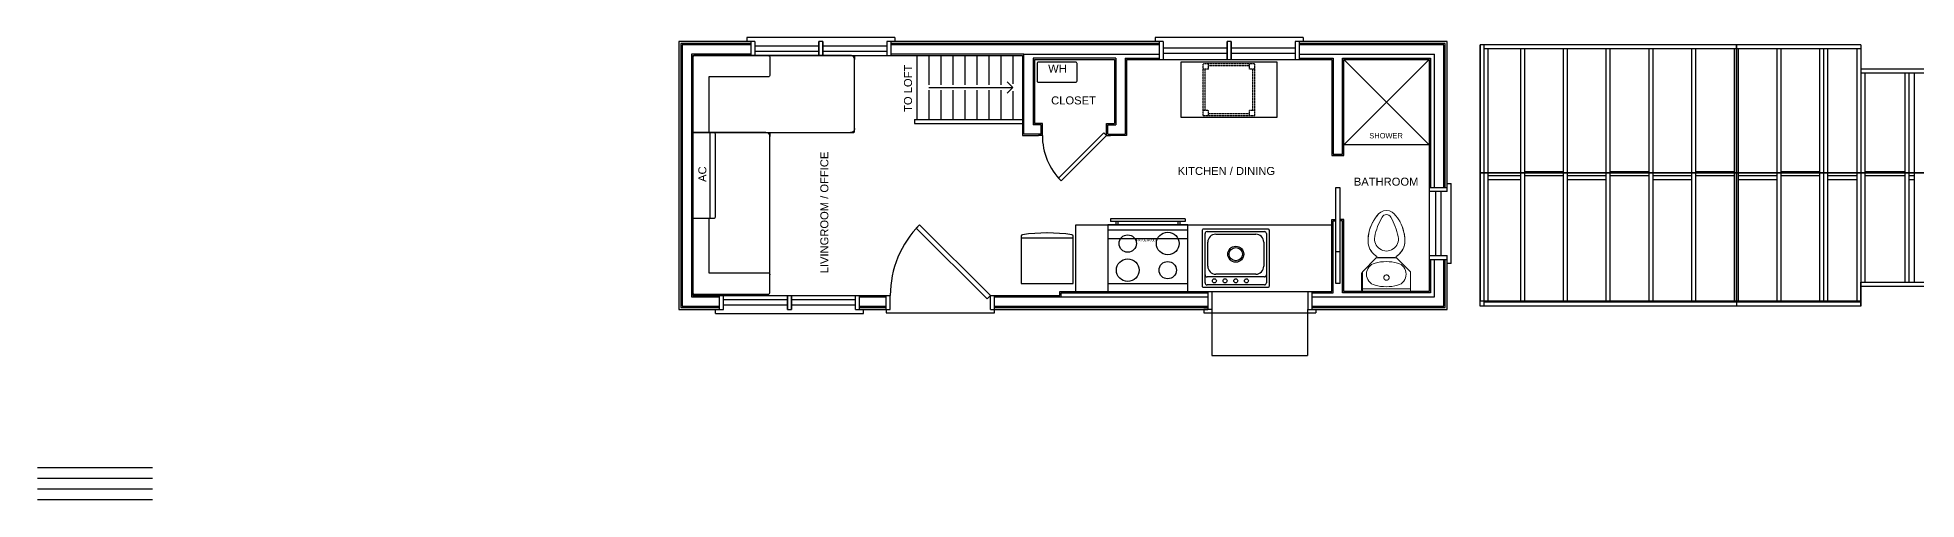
# Model space of a CAD drawing. Header units: inches. Extents: x -177 to 2825, y -2046 to -803.
# Drawn here: x 1638 to 2342, y -1702 to -1528 of the extents above; entities that cross this region are included whole.
import ezdxf

# ---------------------------------------------------------------- set-up
doc = ezdxf.new("R2010")
doc.units = ezdxf.units.IN
doc.header["$MEASUREMENT"] = 0
doc.linetypes.add('HIDDEN2', pattern=[0.1875, 0.125, -0.0625])
for name, color, linetype, lineweight in [('Cold Water Line', 5, 'Continuous', 25), ('Hot Water Line', 1, 'Continuous', 25), ('P-SANR-FIXT', 7, 'Continuous', 9)]:
    doc.layers.add(name, color=color, linetype=linetype, lineweight=lineweight)
for name, color, linetype in [('Hidden Line', 7, 'HIDDEN2'), ('Plumbing', 4, 'Continuous'), ('Propane Line', 30, 'Continuous'), ('Reference', 1, 'Continuous'), ('Sewage Line', 3, 'Continuous')]:
    doc.layers.add(name, color=color, linetype=linetype)
doc.styles.get("Standard").update_dxf_attribs({"font": 'arial.ttf'})

# ---------------------------------------------------------------- blocks, each defined once
blk = doc.blocks.new('FamilyGeomCombi__2530-Back0')
at = {"layer": 'P-SANR-FIXT'}
for p, q in [((-6.7, 21.42), (-6.7, 21.45)), ((-6.11, 23.79), (-6.09, 23.84)), ((-4.14, 27.61), (-4.1, 27.67)), ((4.1, 27.66), (4.14, 27.6)), ((6.1, 23.83), (6.11, 23.79)), ((6.7, 21.46), (6.71, 21.4)), ((-6.72, 17.39), (-6.72, 17.41)), ((-6.17, 15.89), (-6.18, 15.91)), ((-5.29, 14.56), (-5.3, 14.57)), ((5.31, 14.57), (5.29, 14.55)), ((6.18, 15.91), (6.17, 15.89)), ((6.72, 17.41), (6.72, 17.4)), ((-9, 7.3), (-9, 1)), ((-3.8, 12.57), (-8.95, 7.43)), ((-3.88, 13.29), (-3.9, 13.3)), ((3.68, 12.63), (-3.68, 12.63)), ((-3.63, 13.15), (-3.63, 12.63)), ((-3.25, 12.78), (-3.13, 12.78)), ((-3.25, 12.78), (-3.25, 12.63)), ((-2.86, 12.79), (-3.14, 12.79)), ((-3.14, 12.79), (-3.14, 12.78)), ((-3.13, 12.78), (3.12, 12.78)), ((-2.86, 12.78), (-2.86, 12.79)), ((3.14, 12.79), (2.86, 12.79)), ((2.86, 12.79), (2.86, 12.78)), ((3.12, 12.78), (3.25, 12.78)), ((3.14, 12.78), (3.14, 12.79)), ((3.25, 12.63), (3.25, 12.78)), ((3.62, 12.63), (3.62, 13.15)), ((8.95, 7.43), (3.8, 12.57)), ((3.9, 13.3), (3.88, 13.28)), ((9, 1), (9, 7.3)), ((-9.32, 6.83), (-9.32, 6.55)), ((-9.3, 6.83), (-9.32, 6.83)), ((-9.32, 6.55), (-9.3, 6.55)), ((-9.32, 0.83), (-9.32, 0.55)), ((-9.3, 0.83), (-9.32, 0.83)), ((-9.32, 0.55), (-9.3, 0.55)), ((-9.3, 6.81), (-9.3, 6.94)), ((-9, 6.94), (-9.3, 6.94)), ((-9.3, 0.56), (-9.3, 6.81)), ((-9.3, 0.44), (-9.3, 0.56)), ((-9.3, 0.44), (-9, 0.44)), ((9, 1), (-9, 1)), ((-9, 1), (-9, 0)), ((9, 0), (9, 1))]:
    blk.add_line(p, q, dxfattribs=at)
for points in [[(-4.1, 27.67), (-3.87, 27.97), (-3.52, 28.42), (-3.14, 28.85), (-2.93, 29.07)], [(2.93, 29.07), (2.08, 29.77), (1.08, 30.22), (0, 30.4), (-1.08, 30.22), (-2.08, 29.77), (-2.93, 29.07)], [(2.93, 29.07), (3.31, 28.65), (3.68, 28.22), (4.03, 27.76), (4.1, 27.66)], [(-6.91, 18.99), (-6.89, 19.58), (-6.86, 20.18), (-6.8, 20.77), (-6.72, 21.36), (-6.7, 21.42)], [(-6.7, 21.45), (-6.61, 21.94), (-6.48, 22.52), (-6.33, 23.09), (-6.15, 23.66), (-6.11, 23.79)], [(-6.09, 23.84), (-5.95, 24.22), (-5.73, 24.77), (-5.49, 25.31), (-5.23, 25.85), (-5.12, 26.06)], [(-5.12, 26.06), (-4.83, 26.55), (-4.53, 27.04), (-4.21, 27.51), (-4.14, 27.61)], [(4.14, 27.6), (4.36, 27.3), (4.67, 26.82), (4.96, 26.33), (5.12, 26.06)], [(5.12, 26.06), (5.39, 25.53), (5.64, 24.99), (5.87, 24.44), (6.08, 23.89), (6.1, 23.83)], [(6.11, 23.79), (6.26, 23.32), (6.42, 22.75), (6.56, 22.17), (6.68, 21.59), (6.7, 21.46)], [(6.71, 21.4), (6.77, 21.01), (6.84, 20.42), (6.88, 19.82), (6.9, 19.23), (6.91, 18.99)], [(-6.72, 17.41), (-6.76, 17.56), (-6.81, 17.83), (-6.85, 18.11), (-6.88, 18.38), (-6.9, 18.66), (-6.91, 18.93), (-6.91, 18.99)], [(-6.18, 15.91), (-6.22, 16), (-6.34, 16.25), (-6.44, 16.5), (-6.54, 16.76), (-6.62, 17.03), (-6.69, 17.29), (-6.72, 17.39)], [(-5.3, 14.57), (-5.33, 14.6), (-5.51, 14.82), (-5.67, 15.04), (-5.82, 15.27), (-5.96, 15.51), (-6.1, 15.75), (-6.17, 15.89)], [(-4.14, 13.46), (-4.36, 13.63), (-4.57, 13.81), (-4.77, 14), (-4.97, 14.19), (-5.15, 14.39), (-5.29, 14.56)], [(5.29, 14.55), (5.19, 14.44), (5.01, 14.23), (4.81, 14.04), (4.61, 13.85), (4.4, 13.67), (4.18, 13.5), (4.14, 13.46)], [(6.17, 15.89), (6.13, 15.8), (5.99, 15.56), (5.85, 15.32), (5.7, 15.09), (5.54, 14.87), (5.37, 14.65), (5.31, 14.57)], [(6.72, 17.4), (6.71, 17.35), (6.64, 17.08), (6.56, 16.82), (6.46, 16.56), (6.36, 16.3), (6.25, 16.05), (6.18, 15.91)], [(6.91, 18.99), (6.9, 18.71), (6.88, 18.44), (6.86, 18.16), (6.82, 17.89), (6.77, 17.62), (6.72, 17.41)], [(-3.9, 13.3), (-3.97, 13.35), (-4.08, 13.42), (-4.14, 13.46)], [(-3.63, 13.15), (-3.74, 13.21), (-3.86, 13.27), (-3.88, 13.29)], [(3.88, 13.28), (3.8, 13.24), (3.68, 13.18), (3.62, 13.15)], [(4.14, 13.46), (4.03, 13.38), (3.92, 13.31), (3.9, 13.3)]]:
    blk.add_lwpolyline(points, dxfattribs=at)
for centre, radius, start, end in [((7.43, 19.26), 14.27, 136.5661, 151.57092), ((0, 26.99), 1.88, 29.78246, 150.21754), ((-7.43, 19.26), 14.27, 28.42908, 43.4339), ((7.94, 18.99), 14.84, 151.57092, 180), ((20.07, 15.5), 25, 150.21754, 168.25222), ((-20.07, 15.5), 25, 11.74778, 29.78246), ((-7.94, 18.99), 14.84, 0, 28.42908), ((0, 18.99), 6.91, 180, 233.18701), ((0, 19.68), 4.5, 168.25222, 11.74778), ((0, 18.99), 6.91, 306.81299, 0), ((-8.83, 7.3), 0.172, 135, 180), ((-3.19, 6.5), 4.3, 104.89739, 180), ((-0.07, -5.23), 16.44, 75.10261, 104.89739), ((-2.12, 16.15), 3.36, 233.18701, 243.48055), ((-3.68, 12.45), 0.172, 90, 135), ((2.12, 16.15), 3.36, 296.51945, 306.81299), ((3.68, 12.45), 0.172, 45, 90), ((3.05, 6.5), 4.3, 0, 75.10261), ((8.83, 7.3), 0.172, 0, 45), ((-3.19, 6.5), 4.3, 180, 255.10261), ((-0.07, 18.23), 16.44, 255.10261, 284.89739), ((3.05, 6.5), 4.3, 284.89739, 360)]:
    blk.add_arc(centre, radius, start, end, dxfattribs=at)
for points, start_tangent, end_tangent in [([(1.01, 5.22), (0.96, 5.52), (0.82, 5.8), (0.6, 6.02), (0.32, 6.17), (0.01, 6.22), (-0.3, 6.17), (-0.59, 6.02), (-0.81, 5.8), (-0.95, 5.52), (-0.99, 5.22)], (0, 1), (0, -1)), ([(-0.99, 5.22), (-0.98, 5.05), (-0.93, 4.88), (-0.9, 4.8), (-0.86, 4.73), (-0.82, 4.65), (-0.77, 4.58), (-0.71, 4.52), (-0.65, 4.46), (-0.58, 4.41), (-0.5, 4.36), (-0.43, 4.32), (-0.34, 4.28), (-0.17, 4.24), (0.01, 4.22), (0.19, 4.23), (0.36, 4.28), (0.44, 4.32), (0.52, 4.36), (0.59, 4.41), (0.66, 4.46), (0.72, 4.52), (0.78, 4.58), (0.83, 4.65), (0.88, 4.73), (0.92, 4.8), (0.95, 4.88), (0.99, 5.05), (1.01, 5.22)], (0, -1), (0, 1))]:
    blk.add_spline(points, degree=3, dxfattribs=dict(at, start_tangent=start_tangent, end_tangent=end_tangent))

msp = doc.modelspace()

# ---------------------------------------------------------------- linework, layer by layer
for p, q in [((1959.4, -1528.27), (1903.9, -1528.27)), ((1903.9, -1528.27), (1903.9, -1529.77)), ((1959.4, -1528.27), (1959.4, -1529.77)), ((2112.4, -1528.27), (2056.9, -1528.27)), ((2056.9, -1528.27), (2056.9, -1529.77)), ((2112.4, -1528.27), (2112.4, -1529.77)), ((1905.4, -1529.77), (1878.4, -1529.77)), ((1905.4, -1530.52), (1879.15, -1530.52)), ((1905.4, -1531.02), (1879.65, -1531.02)), ((1905.4, -1534.52), (1883.15, -1534.52)), ((1883.65, -1535.02), (1883.65, -1625.02)), ((1883.65, -1535.02), (2007.15, -1535.02)), ((1906.9, -1529.77), (1903.9, -1529.77)), ((1905.4, -1529.77), (1905.4, -1535.02)), ((1906.9, -1529.77), (1906.9, -1535.02)), ((1906.9, -1531.4), (1930.9, -1531.4)), ((1906.9, -1531.4), (1930.9, -1531.4)), ((1906.9, -1533.4), (1930.9, -1533.4)), ((1906.9, -1533.4), (1930.9, -1533.4)), ((1930.9, -1535.02), (1930.9, -1529.77)), ((1930.9, -1529.77), (1930.9, -1535.02)), ((1932.4, -1529.77), (1930.9, -1529.77)), ((1932.4, -1529.77), (1932.4, -1535.02)), ((1932.4, -1535.02), (1932.4, -1529.77)), ((1932.4, -1531.4), (1956.4, -1531.4)), ((1932.4, -1531.4), (1956.4, -1531.4)), ((1932.4, -1533.4), (1956.4, -1533.4)), ((1932.4, -1533.4), (1956.4, -1533.4)), ((1959.4, -1529.77), (1956.4, -1529.77)), ((1956.4, -1529.77), (1956.4, -1535.02)), ((2058.4, -1529.77), (1957.9, -1529.77)), ((1957.9, -1529.77), (1957.9, -1535.02)), ((2058.4, -1530.52), (1957.9, -1530.52)), ((2058.4, -1531.02), (1957.9, -1531.02)), ((2007.65, -1534.52), (1957.9, -1534.52)), ((1967.6, -1535.02), (1967.6, -1559.02)), ((1972.1, -1535.02), (1972.1, -1546.02)), ((1976.6, -1535.02), (1976.6, -1546.02)), ((1981.1, -1535.02), (1981.1, -1546.02)), ((1985.6, -1535.02), (1985.6, -1546.02)), ((1990.1, -1535.02), (1990.1, -1546.02)), ((1994.6, -1535.02), (1994.6, -1546.02)), ((1999.1, -1535.02), (1999.1, -1546.02)), ((2003.6, -1535.02), (2003.6, -1545.61)), ((2007.15, -1535.02), (2007.15, -1565.02)), ((2007.65, -1564.52), (2007.65, -1534.52)), ((2007.65, -1534.52), (2058.4, -1534.52)), ((2059.9, -1529.77), (2056.9, -1529.77)), ((2058.4, -1529.77), (2058.4, -1536.52)), ((2059.9, -1529.77), (2059.9, -1536.52)), ((2059.9, -1532.15), (2083.9, -1532.15)), ((2059.9, -1532.15), (2083.9, -1532.15)), ((2059.9, -1534.15), (2083.9, -1534.15)), ((2059.9, -1534.15), (2083.9, -1534.15)), ((2083.9, -1536.52), (2083.9, -1529.77)), ((2083.9, -1529.77), (2083.9, -1536.52)), ((2085.4, -1529.77), (2083.9, -1529.77)), ((2085.4, -1536.52), (2085.4, -1529.77)), ((2085.4, -1529.77), (2085.4, -1536.52)), ((2085.4, -1532.15), (2109.4, -1532.15)), ((2085.4, -1532.15), (2109.4, -1532.15)), ((2085.4, -1534.15), (2109.4, -1534.15)), ((2085.4, -1534.15), (2109.4, -1534.15)), ((2112.4, -1529.77), (2109.4, -1529.77)), ((2109.4, -1529.77), (2109.4, -1536.52)), ((2166.4, -1529.77), (2110.9, -1529.77)), ((2110.9, -1529.77), (2110.9, -1536.52)), ((2165.65, -1530.52), (2110.9, -1530.52)), ((2165.15, -1531.02), (2110.9, -1531.02)), ((2110.9, -1534.52), (2161.65, -1534.52)), ((2127.15, -1534.52), (2161.65, -1534.52)), ((2161.65, -1584.52), (2161.65, -1534.52)), ((2165.15, -1584.52), (2165.15, -1531.02)), ((2165.65, -1584.52), (2165.65, -1530.52)), ((2166.4, -1584.52), (2166.4, -1529.77)), ((2321.48, -1531.02), (2178.82, -1531.02)), ((2178.82, -1629.02), (2178.82, -1531.02)), ((2180.32, -1629.02), (2180.32, -1531.02)), ((2321.48, -1532.52), (2180.32, -1532.52)), ((2181.82, -1627.52), (2181.82, -1532.52)), ((2194.07, -1627.52), (2194.07, -1532.52)), ((2195.57, -1627.52), (2195.57, -1532.52)), ((2210.07, -1627.52), (2210.07, -1532.52)), ((2211.57, -1627.52), (2211.57, -1532.52)), ((2226.07, -1627.52), (2226.07, -1532.52)), ((2227.57, -1627.52), (2227.57, -1532.52)), ((2242.07, -1627.52), (2242.07, -1532.52)), ((2243.57, -1627.52), (2243.57, -1532.52)), ((2258.07, -1627.52), (2258.07, -1532.52)), ((2259.57, -1627.52), (2259.57, -1532.52)), ((2274.07, -1627.52), (2274.07, -1532.52)), ((2275.57, -1627.52), (2275.57, -1532.52)), ((2290.07, -1627.52), (2290.07, -1532.52)), ((2291.57, -1627.52), (2291.57, -1532.52)), ((2306.07, -1627.52), (2306.07, -1532.52)), ((2307.57, -1627.52), (2307.57, -1532.52)), ((2309.07, -1627.52), (2309.07, -1532.52)), ((2319.98, -1532.52), (2319.98, -1627.52)), ((2321.48, -1531.02), (2321.48, -1629.02)), ((1944.25, -1562.42), (1944.25, -1536.52)), ((2042.15, -1536.02), (2011.15, -1536.02)), ((2011.15, -1536.02), (2011.15, -1561.02)), ((2011.65, -1536.52), (2041.65, -1536.52)), ((2011.65, -1536.52), (2041.65, -1536.52)), ((2011.65, -1536.52), (2011.65, -1560.52)), ((2041.65, -1536.52), (2041.65, -1560.52)), ((2042.15, -1536.02), (2042.15, -1561.02)), ((2045.65, -1536.02), (2045.65, -1564.52)), ((2045.65, -1536.02), (2058.4, -1536.02)), ((2046.15, -1536.52), (2046.15, -1565.02)), ((2046.15, -1536.52), (2123.15, -1536.52)), ((2066.62, -1537.52), (2066.62, -1558.12)), ((2102.67, -1537.52), (2066.62, -1537.52)), ((2102.67, -1558.12), (2102.67, -1537.52)), ((2110.9, -1536.02), (2123.65, -1536.02)), ((2123.15, -1536.52), (2123.15, -1572.52)), ((2123.65, -1536.02), (2123.65, -1572.02)), ((2127.15, -1572.02), (2127.15, -1536.02)), ((2127.15, -1536.02), (2160.15, -1536.02)), ((2127.65, -1572.52), (2127.65, -1536.52)), ((2127.65, -1536.52), (2159.65, -1536.52)), ((2127.65, -1536.52), (2159.65, -1568.52)), ((2159.65, -1536.52), (2127.65, -1568.52)), ((2159.65, -1536.52), (2159.65, -1623.52)), ((2160.15, -1536.02), (2160.15, -1584.52)), ((2321.48, -1540.02), (2387.65, -1540.02)), ((2321.48, -1541.52), (2387.65, -1541.52)), ((2322.98, -1541.52), (2322.98, -1620.02)), ((2338.07, -1620.02), (2338.07, -1541.52)), ((2339.57, -1620.02), (2339.57, -1541.52)), ((2341.57, -1620.02), (2341.57, -1541.52)), ((1972.1, -1547.02), (2003.6, -1547.02)), ((1972.1, -1548.02), (1972.1, -1559.02)), ((1976.6, -1548.02), (1976.6, -1559.02)), ((1981.1, -1548.02), (1981.1, -1559.02)), ((1985.6, -1548.02), (1985.6, -1559.02)), ((1990.1, -1548.02), (1990.1, -1559.02)), ((1994.6, -1548.02), (1994.6, -1559.02)), ((1999.1, -1548.02), (1999.1, -1559.02)), ((2003.6, -1547.02), (2001.48, -1544.9)), ((2003.6, -1547.02), (2001.48, -1549.14)), ((2003.6, -1548.44), (2003.6, -1559.02)), ((1966.68, -1559.02), (2007.15, -1559.02)), ((1966.68, -1559.02), (1966.68, -1560.52)), ((1966.68, -1560.52), (2007.15, -1560.52)), ((2014.15, -1561.02), (2011.15, -1561.02)), ((2014.65, -1560.52), (2011.65, -1560.52)), ((2014.15, -1564.52), (2014.15, -1561.02)), ((2014.65, -1565.02), (2014.65, -1560.52)), ((2038.65, -1565.02), (2038.65, -1560.52)), ((2038.65, -1560.52), (2041.65, -1560.52)), ((2039.15, -1564.52), (2039.15, -1561.02)), ((2039.15, -1561.02), (2042.15, -1561.02)), ((2066.62, -1558.12), (2102.67, -1558.12)), ((1890.09, -1596.05), (1890.09, -1563.99)), ((2007.15, -1565.02), (2013.15, -1565.02)), ((2014.15, -1564.52), (2007.65, -1564.52)), ((2014.65, -1565.02), (2013.15, -1565.02)), ((2037.67, -1564.05), (2020.7, -1581.02)), ((2038.65, -1565.02), (2021.68, -1581.99)), ((2037.67, -1564.05), (2038.65, -1565.02)), ((2038.65, -1565.02), (2040.15, -1565.02)), ((2039.15, -1564.52), (2045.65, -1564.52)), ((2046.15, -1565.02), (2040.15, -1565.02)), ((2123.15, -1572.52), (2127.65, -1572.52)), ((2123.65, -1572.02), (2127.15, -1572.02)), ((2021.68, -1581.99), (2020.7, -1581.02)), ((2159.65, -1584.52), (2166.4, -1584.52)), ((2166.4, -1583.02), (2167.9, -1583.02)), ((2166.4, -1586.02), (2166.4, -1583.02)), ((2167.9, -1613.02), (2167.9, -1583.02)), ((2181.82, -1580.02), (2194.07, -1580.02)), ((2181.82, -1581.52), (2194.07, -1581.52)), ((2195.57, -1578.52), (2210.07, -1578.52)), ((2195.57, -1580.02), (2210.07, -1580.02)), ((2211.57, -1580.02), (2226.07, -1580.02)), ((2211.57, -1581.52), (2226.07, -1581.52)), ((2227.57, -1578.52), (2242.07, -1578.52)), ((2227.57, -1580.02), (2242.07, -1580.02)), ((2243.57, -1580.02), (2258.07, -1580.02)), ((2243.57, -1581.52), (2258.07, -1581.52)), ((2259.57, -1578.52), (2274.07, -1578.52)), ((2259.57, -1580.02), (2274.07, -1580.02)), ((2275.57, -1580.02), (2290.07, -1580.02)), ((2275.57, -1581.52), (2290.07, -1581.52)), ((2291.57, -1578.52), (2306.07, -1578.52)), ((2291.57, -1580.02), (2306.07, -1580.02)), ((2309.07, -1580.02), (2319.98, -1580.02)), ((2309.07, -1581.52), (2319.98, -1581.52)), ((2322.98, -1578.52), (2338.07, -1578.52)), ((2322.98, -1580.02), (2338.07, -1580.02)), ((2339.57, -1580.02), (2341.57, -1580.02)), ((2339.57, -1581.52), (2341.57, -1581.52)), ((2166.4, -1586.02), (2159.65, -1586.02)), ((2162.02, -1586.02), (2162.02, -1610.02)), ((2164.02, -1586.02), (2164.02, -1610.02)), ((2027.15, -1598.52), (2123.15, -1598.52)), ((2027.15, -1623.52), (2027.15, -1598.52)), ((2069.15, -1598.52), (2039.15, -1598.52)), ((2039.15, -1598.52), (2039.15, -1623.52)), ((2068.15, -1596.27), (2040.15, -1596.27)), ((2040.15, -1596.27), (2040.15, -1597.27)), ((2068.15, -1597.27), (2040.15, -1597.27)), ((2042.15, -1597.27), (2042.15, -1598.52)), ((2042.9, -1597.27), (2042.9, -1598.52)), ((2065.4, -1597.27), (2065.4, -1598.52)), ((2066.15, -1597.27), (2066.15, -1598.52)), ((2068.15, -1596.27), (2068.15, -1597.27)), ((2069.15, -1623.52), (2069.15, -1598.52)), ((2123.15, -1623.52), (2123.15, -1596.52)), ((2123.15, -1596.52), (2124.65, -1596.52)), ((2123.65, -1624.02), (2123.65, -1597.02)), ((2123.65, -1597.02), (2124.65, -1597.02)), ((2127.65, -1596.52), (2126.15, -1596.52)), ((2127.15, -1597.02), (2126.15, -1597.02)), ((2127.15, -1624.02), (2127.15, -1597.02)), ((2127.65, -1623.52), (2127.65, -1596.52)), ((2026.15, -1603.47), (2006.75, -1603.47)), ((2069.15, -1600.52), (2039.15, -1600.52)), ((2069.15, -1622.02), (2069.15, -1600.02)), ((2075.65, -1620.27), (2075.65, -1601.77)), ((2076.4, -1601.02), (2097.9, -1601.02)), ((2076.65, -1614.02), (2076.65, -1605.02)), ((2079.65, -1602.02), (2094.65, -1602.02)), ((2097.65, -1605.02), (2097.65, -1614.02)), ((2098.65, -1601.77), (2098.65, -1620.27)), ((2124.65, -1608.52), (2126.15, -1608.52)), ((2159.65, -1610.02), (2166.4, -1610.02)), ((2159.65, -1611.52), (2166.4, -1611.52)), ((2160.15, -1611.52), (2160.15, -1624.02)), ((2165.15, -1629.02), (2165.15, -1611.52)), ((2166.4, -1613.02), (2166.4, -1610.02)), ((2097.9, -1618.02), (2076.4, -1618.02)), ((2094.65, -1617.02), (2079.65, -1617.02)), ((2167.9, -1613.02), (2166.4, -1613.02)), ((1883.65, -1625.02), (1957.65, -1625.02)), ((1893.65, -1630.27), (1893.65, -1625.02)), ((1895.15, -1630.27), (1895.15, -1625.02)), ((1919.15, -1626.65), (1895.15, -1626.65)), ((1919.15, -1626.65), (1895.15, -1626.65)), ((1919.15, -1625.02), (1919.15, -1630.27)), ((1919.15, -1630.27), (1919.15, -1625.02)), ((1920.65, -1625.02), (1920.65, -1630.27)), ((1920.65, -1630.27), (1920.65, -1625.02)), ((1944.65, -1626.65), (1920.65, -1626.65)), ((1944.65, -1626.65), (1920.65, -1626.65)), ((1944.65, -1630.27), (1944.65, -1625.02)), ((1946.15, -1630.27), (1946.15, -1625.02)), ((1956.15, -1630.27), (1956.15, -1625.02)), ((1957.65, -1630.27), (1957.65, -1625.02)), ((1995.15, -1630.27), (1995.15, -1625.02)), ((1996.65, -1630.27), (1996.65, -1625.02)), ((2006.75, -1620.47), (2026.15, -1620.47)), ((2021.65, -1625.52), (2076.65, -1625.52)), ((2039.15, -1620.52), (2069.15, -1620.52)), ((2039.15, -1623.52), (2069.15, -1623.52)), ((2097.9, -1621.02), (2076.4, -1621.02)), ((2076.65, -1623.52), (2076.65, -1630.27)), ((2078.15, -1623.52), (2078.15, -1630.27)), ((2114.15, -1623.52), (2114.15, -1630.27)), ((2115.65, -1623.52), (2115.65, -1630.27)), ((2115.65, -1624.02), (2123.65, -1624.02)), ((2160.15, -1624.02), (2127.15, -1624.02)), ((2159.65, -1623.52), (2127.65, -1623.52)), ((2321.48, -1620.02), (2387.65, -1620.02)), ((2321.48, -1621.52), (2387.65, -1621.52)), ((1892.15, -1630.27), (1895.15, -1630.27)), ((1892.15, -1631.77), (1892.15, -1630.27)), ((1892.15, -1631.77), (1947.65, -1631.77)), ((1919.15, -1628.65), (1895.15, -1628.65)), ((1919.15, -1628.65), (1895.15, -1628.65)), ((1919.15, -1630.27), (1920.65, -1630.27)), ((1944.65, -1628.65), (1920.65, -1628.65)), ((1944.65, -1628.65), (1920.65, -1628.65)), ((1944.65, -1630.27), (1947.65, -1630.27)), ((1947.65, -1631.77), (1947.65, -1630.27)), ((1956.15, -1630.27), (1956.15, -1631.52)), ((1956.15, -1631.52), (1996.65, -1631.52)), ((1996.65, -1629.02), (2076.65, -1629.02)), ((1996.65, -1631.52), (1996.65, -1630.27)), ((2078.15, -1630.27), (2075.15, -1630.27)), ((2075.15, -1630.27), (2075.15, -1631.52)), ((2075.15, -1631.52), (2117.15, -1631.52)), ((2114.15, -1630.27), (2117.15, -1630.27)), ((2115.65, -1629.02), (2165.15, -1629.02)), ((2117.15, -1630.27), (2117.15, -1631.52)), ((2321.48, -1629.02), (2178.82, -1629.02)), ((2321.48, -1627.52), (2180.32, -1627.52))]:
    msp.add_line(p, q)
for points in [[(1878.4, -1529.77), (1878.4, -1630.27), (1893.65, -1630.27)], [(1879.15, -1530.52), (1879.15, -1629.52), (1893.65, -1629.52)], [(1879.65, -1531.02), (1879.65, -1629.02), (1893.65, -1629.02)], [(1883.15, -1534.52), (1883.15, -1625.52), (1893.65, -1625.52)], [(1883.15, -1534.52), (1883.15, -1625.52), (1893.65, -1625.52)], [(2016.45, -1601.57), (2016.35, -1601.57)], [(2115.65, -1629.52), (2165.65, -1629.52), (2165.65, -1611.52)], [(2115.65, -1625.52), (2161.65, -1625.52), (2161.65, -1611.52)], [(2115.65, -1630.27), (2166.4, -1630.27), (2166.4, -1611.77)], [(1946.15, -1625.52), (1956.15, -1625.52)], [(1946.15, -1625.52), (1956.15, -1625.52)], [(1995.15, -1625.02), (2021.15, -1625.02), (2021.15, -1623.52), (2123.15, -1623.52)], [(1996.65, -1625.52), (2021.65, -1625.52), (2021.65, -1624.02), (2076.65, -1624.02)], [(1946.15, -1629.02), (1956.15, -1629.02)], [(1946.15, -1629.52), (1956.15, -1629.52)], [(1946.15, -1630.27), (1957.65, -1630.27)], [(1995.15, -1630.27), (2076.65, -1630.27)], [(1996.65, -1629.52), (2076.65, -1629.52)]]:
    msp.add_lwpolyline(points)
for points in [[(1911.8, -1535.02), (1884.15, -1535.02, 0.414214), (1883.65, -1535.52), (1883.65, -1563.42, 0.414214), (1884.15, -1563.92), (1942.75, -1563.92)], [(1942.75, -1535.02), (1943.75, -1535.02, -0.414214), (1944.25, -1535.52), (1944.25, -1536.52, 0.414214), (1942.75, -1535.02), (1911.8, -1535.02, -0.414214), (1912.55, -1535.77), (1912.55, -1542.27, -0.414214), (1911.8, -1543.02), (1889.65, -1543.02), (1889.65, -1563.92), (1889.65, -1563.99)], [(1883.65, -1564.42), (1883.65, -1624.02, 0.414214), (1884.15, -1624.52), (1911.8, -1624.52, 0.414214), (1912.55, -1623.77), (1912.55, -1617.27)], [(1911.05, -1563.92), (1884.15, -1563.92, 0.133435), (1883.9, -1563.99, 0.133435)], [(1889.65, -1596.05), (1889.65, -1616.52), (1911.8, -1616.52, -0.414214), (1912.55, -1617.27), (1912.55, -1565.42, 0.414214), (1911.05, -1563.92), (1912.05, -1563.92, -0.414214), (1912.55, -1564.42), (1912.55, -1565.42)], [(2026.15, -1620.47), (2026.15, -1602.73, 0.373249), (2025.72, -1602.24, 0.070654), (2007.18, -1602.22, 0.373695), (2006.75, -1602.72), (2006.75, -1620.47)]]:
    msp.add_lwpolyline(points, format="xyb")
for points in [[(2013.15, -1545.02), (2027.15, -1545.02, 0.414214), (2027.65, -1544.52), (2027.65, -1538.02, 0.414214), (2027.15, -1537.52), (2013.15, -1537.52, 0.414214), (2012.65, -1538.02), (2012.65, -1544.52, 0.414214)], [(1942.75, -1563.92), (1943.75, -1563.92, 0.414214), (1944.25, -1563.42), (1944.25, -1562.42, -0.414214)], [(1892.09, -1564.49, 0.414214), (1891.59, -1563.99), (1883.65, -1563.99), (1883.65, -1596.05), (1891.59, -1596.05, 0.414214), (1892.09, -1595.55)], [(2074.65, -1621.52), (2074.65, -1600.52, -0.414214), (2075.15, -1600.02), (2099.15, -1600.02, -0.414214), (2099.65, -1600.52), (2099.65, -1621.52, -0.414214), (2099.15, -1622.02), (2075.15, -1622.02, -0.414214)]]:
    msp.add_lwpolyline(points, format="xyb", close=True)
for points in [[(2127.65, -1536.52), (2159.65, -1536.52), (2159.65, -1568.52), (2127.65, -1568.52)], [(2124.65, -1620.52), (2124.65, -1584.52), (2126.15, -1584.52), (2126.15, -1620.52)], [(1968.63, -1598.51), (1995.15, -1625.02), (1993.91, -1626.26), (1967.39, -1599.74)]]:
    msp.add_lwpolyline(points, close=True)
for centre, radius in [((2046.65, -1605.52), 3.25), ((2061.65, -1605.52), 4.25), ((2046.65, -1615.52), 4.25), ((2061.65, -1615.52), 3.25), ((2087.15, -1609.52), 3), ((2087.15, -1609.52), 2.5), ((2079.15, -1619.52), 0.75), ((2083.15, -1619.52), 0.75), ((2087.15, -1619.52), 0.75), ((2091.15, -1619.52), 0.75)]:
    msp.add_circle(centre, radius)
for centre, radius, start, end in [((2038.65, -1565.02), 24, 180, 225), ((1995.15, -1625.02), 37.5, 135, 180), ((2076.4, -1601.77), 0.75, 90, 180), ((2079.65, -1605.02), 3, 90, 180), ((2094.65, -1605.02), 3, 0, 90), ((2097.9, -1601.77), 0.75, 0, 90), ((2076.4, -1617.27), 0.75, 180, 270), ((2079.65, -1614.02), 3, 180, 270), ((2094.65, -1614.02), 3, 270, 0), ((2097.9, -1617.27), 0.75, 270, 0), ((2076.4, -1620.27), 0.75, 180, 270), ((2097.9, -1620.27), 0.75, 270, 0)]:
    msp.add_arc(centre, radius, start, end)
at = {"layer": 'Cold Water Line'}
msp.add_line((1637.99, -1693.51), (1681.01, -1693.51), dxfattribs=at)
at = {"layer": 'Hidden Line', "ltscale": 0.25}
for p, q in [((2094.35, -1538.12), (2074.95, -1538.12)), ((2074.95, -1557.52), (2074.95, -1538.12)), ((2076.95, -1540.12), (2074.95, -1540.12)), ((2075.7, -1555.52), (2075.7, -1540.12)), ((2076.95, -1540.12), (2076.95, -1538.12)), ((2092.35, -1538.87), (2076.95, -1538.87)), ((2092.35, -1540.12), (2092.35, -1538.12)), ((2094.35, -1540.12), (2092.35, -1540.12)), ((2093.6, -1555.52), (2093.6, -1540.12)), ((2094.35, -1557.52), (2094.35, -1538.12)), ((2074.95, -1555.52), (2076.95, -1555.52)), ((2076.95, -1557.52), (2076.95, -1555.52)), ((2092.35, -1555.52), (2094.35, -1555.52)), ((2092.35, -1557.52), (2092.35, -1555.52)), ((2074.95, -1557.52), (2094.35, -1557.52)), ((2076.95, -1556.77), (2092.35, -1556.77))]:
    msp.add_line(p, q, dxfattribs=at)
at = {"layer": 'Hidden Line'}
msp.add_line((2039.15, -1603.65), (2069.15, -1603.65), dxfattribs=at)
msp.add_lwpolyline([(2078.15, -1630.27), (2078.15, -1647.52), (2114.15, -1647.52), (2114.15, -1630.27)], dxfattribs=at)
at = {"layer": 'Hot Water Line'}
msp.add_line((1637.99, -1689.51), (1681.01, -1689.51), dxfattribs=at)
at = {"layer": 'Propane Line'}
msp.add_line((1637.99, -1701.51), (1681.01, -1701.51), dxfattribs=at)
at = {"layer": 'Reference'}
for p, q in [((2321.48, -1531.02), (2321.48, -1540.02)), ((2321.48, -1540.02), (2387.65, -1540.02)), ((2321.48, -1629.02), (2321.48, -1620.02)), ((2321.48, -1620.02), (2387.65, -1620.02)), ((2178.82, -1629.02), (2178.82, -1627.02)), ((2321.48, -1629.02), (2178.82, -1629.02)), ((2274.82, -1627.02), (2274.82, -1629.02))]:
    msp.add_line(p, q, dxfattribs=at)
for points in [[(2178.82, -1531.02), (2178.82, -1579.02), (2274.82, -1579.02), (2274.82, -1531.02)], [(2178.82, -1579.02), (2178.82, -1627.02), (2274.82, -1627.02), (2274.82, -1579.02)]]:
    msp.add_lwpolyline(points, close=True, dxfattribs=at)
for points in [[(2321.48, -1531.02), (2274.82, -1531.02), (2274.82, -1579.02), (2370.82, -1579.02), (2370.82, -1540.02)], [(2370.82, -1620.02), (2370.82, -1579.02), (2274.82, -1579.02), (2274.82, -1627.02), (2321.48, -1627.02)]]:
    msp.add_lwpolyline(points, dxfattribs=at)
at = {"layer": 'Sewage Line'}
msp.add_line((1637.99, -1697.51), (1681.01, -1697.51), dxfattribs=at)

# ---------------------------------------------------------------- block references
at = {"layer": 'Plumbing'}
msp.add_blockref('FamilyGeomCombi__2530-Back0', (2143.65, -1623.52), dxfattribs=at)

# ---------------------------------------------------------------- texts
for s, p in [('TO LOFT', (1965.78, -1556.17)), ('AC', (1888.69, -1582.42)), ('LIVINGROOM / OFFICE', (1934.43, -1616.7))]:
    msp.add_text(s, height=3, rotation=90).set_placement(p)
for s, height, p in [('WH', 3, (2016.83, -1541.4)), ('CLOSET', 3, (2017.95, -1553.35)), ('SHOWER', 2, (2137.21, -1566.08)), ('KITCHEN / DINING', 3, (2065.35, -1579.81)), ('BATHROOM', 3, (2131.41, -1583.83)), ('RANGE HOOD', 0.75, (2049.94, -1604.66))]:
    msp.add_text(s, height=height).set_placement(p)

doc.saveas('drawing.dxf')
